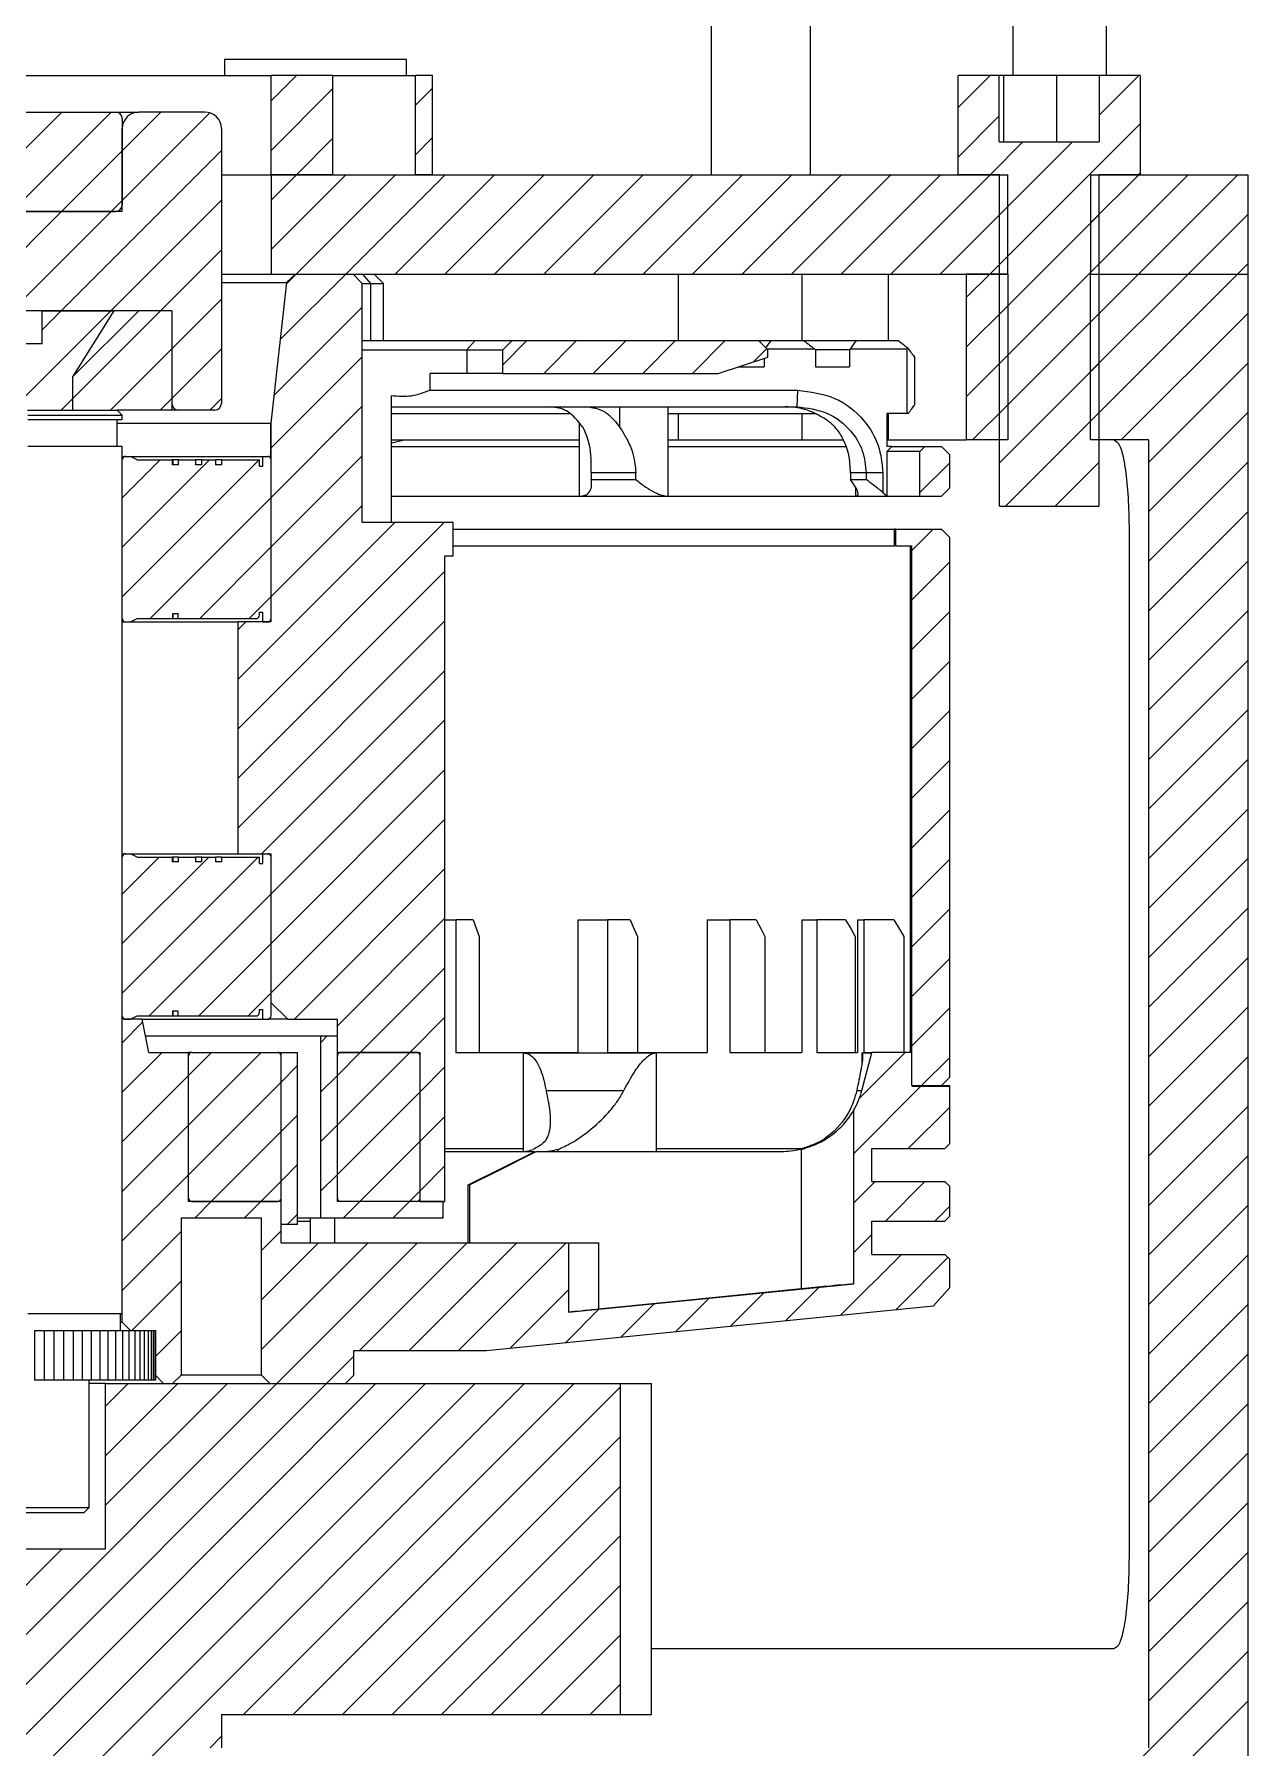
# Model space of a CAD drawing. Header units: millimetres. Extents: x -10 to 1189, y -23 to 841.
# Drawn here: x 728.1 to 838.1, y 524.2 to 679.4 of the extents above; entities that cross this region are included whole.
import ezdxf

# ---------------------------------------------------------------- set-up
doc = ezdxf.new("R2010")
doc.units = ezdxf.units.MM

# ---------------------------------------------------------------- blocks, each defined once
blk = doc.blocks.new('SW_HATCH_0')
at = {"color": 0, "linetype": 'Continuous', "lineweight": 18}
for p, q in [((187.5, 353.63), (189.78, 355.91)), ((249.75, 353.02), (252.64, 355.91)), ((262.54, 352.34), (266.11, 355.91)), ((187.5, 349.14), (193.07, 354.71)), ((200.57, 353.23), (202.12, 354.79)), ((159.52, 343.61), (168.52, 352.61)), ((164.01, 343.61), (173.01, 352.61)), ((174, 349.11), (177.5, 352.61)), ((174, 344.62), (181.93, 352.55)), ((249.75, 348.53), (253.46, 352.25)), ((253.5, 338.81), (266.25, 351.56)), ((189.76, 346.91), (193.07, 350.22)), ((200.57, 348.74), (202.12, 350.3)), ((252.62, 346.91), (255.62, 349.91)), ((253.5, 343.3), (260.11, 349.91)), ((168.48, 334.61), (183, 349.13)), ((168.5, 343.61), (174, 349.11)), ((187.5, 344.65), (189.76, 346.91)), ((187.5, 340.16), (194.25, 346.91)), ((189.74, 337.91), (198.74, 346.91)), ((194.23, 337.91), (203.23, 346.91)), ((198.72, 337.91), (207.72, 346.91)), ((203.21, 337.91), (212.21, 346.91)), ((207.7, 337.91), (216.7, 346.91)), ((212.19, 337.91), (221.19, 346.91)), ((216.68, 337.91), (225.68, 346.91)), ((221.17, 337.91), (230.17, 346.91)), ((225.66, 337.91), (234.66, 346.91)), ((230.15, 337.91), (239.15, 346.91)), ((234.64, 337.91), (243.64, 346.91)), ((239.13, 337.91), (248.13, 346.91)), ((243.62, 337.91), (252.62, 346.91)), ((261.75, 342.57), (266.09, 346.91)), ((261.75, 338.08), (270.58, 346.91)), ((266.07, 337.91), (275.07, 346.91)), ((266.09, 346.91), (266.25, 347.07)), ((159.5, 334.61), (168.5, 343.61)), ((163.99, 334.61), (172.99, 343.61)), ((172.97, 334.61), (183, 344.64)), ((172.99, 343.61), (174, 344.62)), ((248.11, 337.91), (254.25, 344.05)), ((253.5, 334.32), (262.5, 343.32)), ((270.56, 337.91), (276, 343.35)), ((177.46, 334.61), (183, 340.15)), ((252.6, 337.91), (254.25, 339.56)), ((253.5, 329.83), (262.5, 338.83)), ((275.05, 337.91), (276, 338.86)), ((188.35, 332.03), (194.23, 337.91)), ((188.91, 337.08), (189.66, 337.83)), ((250.5, 335.81), (252.6, 337.91)), ((261.75, 324.61), (275.05, 337.91)), ((261.75, 329.1), (270.56, 337.91)), ((261.75, 333.59), (266.07, 337.91)), ((178.5, 331.16), (183, 335.66)), ((163.97, 325.61), (172.97, 334.61)), ((166.75, 332.89), (168.48, 334.61)), ((169.5, 326.65), (177.46, 334.61)), ((187.78, 326.98), (195.75, 334.94)), ((250.5, 331.32), (254.25, 335.07)), ((253.5, 325.34), (262.5, 334.34)), ((264.54, 322.91), (276, 334.37)), ((172.95, 325.61), (178.5, 331.16)), ((178.5, 326.67), (183, 331.17)), ((208.5, 329.73), (210.68, 331.91)), ((212.17, 328.91), (215.17, 331.91)), ((216.66, 328.91), (219.66, 331.91)), ((221.15, 328.91), (224.15, 331.91)), ((225.64, 328.91), (228.64, 331.91)), ((231.2, 329.98), (232.4, 331.18)), ((187.5, 322.2), (195.75, 330.45)), ((250.5, 326.83), (254.25, 330.58)), ((253.5, 320.85), (262.5, 329.85)), ((267, 320.88), (276, 329.88)), ((168.46, 325.61), (169.5, 326.65)), ((177.44, 325.61), (178.5, 326.67)), ((181.93, 325.61), (183, 326.68)), ((251.07, 322.91), (254.25, 326.09)), ((187.5, 317.71), (195.75, 325.96)), ((254.05, 316.91), (262.5, 325.36)), ((267, 316.39), (276, 325.39)), ((187.5, 313.22), (195.75, 321.47)), ((174, 308.7), (186.41, 321.11)), ((174, 313.19), (181.92, 321.11)), ((174, 317.68), (177.43, 321.11)), ((246.3, 318.14), (249, 320.84)), ((258.54, 316.91), (262.5, 320.87)), ((267, 311.9), (276, 320.9)), ((176.5, 306.71), (187.5, 317.71)), ((187.5, 308.73), (195.75, 316.98)), ((184.5, 301.24), (198.67, 315.41)), ((184.5, 296.75), (203.16, 315.41)), ((267, 307.41), (276, 316.41)), ((245.55, 312.9), (247.46, 314.81)), ((180.99, 306.71), (187.5, 313.22)), ((184.5, 292.26), (203.25, 311.01)), ((245.55, 308.41), (249, 311.86)), ((267, 302.92), (276, 311.92)), ((185.48, 306.71), (187.5, 308.73)), ((267, 298.43), (276, 307.43)), ((184.5, 287.77), (203.25, 306.52)), ((184.5, 305.73), (185.18, 306.41)), ((245.55, 303.92), (249, 307.37)), ((245.55, 299.43), (249, 302.88)), ((267, 293.94), (276, 302.94)), ((186.63, 285.41), (203.25, 302.03)), ((245.55, 294.94), (249, 298.39)), ((267, 289.45), (276, 298.45)), ((187.5, 281.79), (203.25, 297.54)), ((245.55, 290.45), (249, 293.9)), ((267, 284.96), (276, 293.96)), ((187.5, 277.3), (203.25, 293.05)), ((245.55, 285.96), (249, 289.41)), ((267, 280.47), (276, 289.47)), ((187.5, 272.81), (203.25, 288.56)), ((174, 272.78), (186.33, 285.11)), ((174, 277.27), (181.84, 285.11)), ((174, 281.76), (177.35, 285.11)), ((245.55, 281.47), (249, 284.92)), ((267, 275.98), (276, 284.98)), ((189.59, 270.41), (203.25, 284.07)), ((176.42, 270.71), (187.5, 281.79)), ((193.5, 269.83), (203.25, 279.58)), ((245.55, 276.98), (249, 280.43)), ((267, 271.49), (276, 280.49)), ((180.91, 270.71), (187.5, 277.3)), ((195.57, 267.41), (203.25, 275.09)), ((245.55, 272.49), (249, 275.94)), ((267, 267), (276, 276)), ((185.4, 270.71), (187.5, 272.81)), ((174, 268.29), (175.85, 270.15)), ((200.06, 267.41), (203.25, 270.6)), ((245.55, 268), (249, 271.45)), ((267, 262.51), (276, 271.51)), ((192, 268.33), (192.58, 268.91)), ((174, 263.8), (177.61, 267.41)), ((180, 265.31), (182.1, 267.41)), ((180, 260.82), (186.59, 267.41)), ((193.5, 265.34), (195.57, 267.41)), ((193.5, 260.85), (200.06, 267.41)), ((240.81, 263.26), (244.96, 267.41)), ((188.4, 264.73), (189.9, 266.23)), ((201, 263.86), (203.25, 266.11)), ((246.45, 264.41), (249, 266.96)), ((267, 258.02), (276, 267.02)), ((174, 259.31), (180, 265.31)), ((180, 256.33), (188.4, 264.73)), ((192, 263.84), (193.5, 265.34)), ((240.31, 258.27), (246.45, 264.41)), ((193.5, 256.36), (201, 263.86)), ((245.24, 258.71), (249, 262.47)), ((267, 253.53), (276, 262.53)), ((174, 254.82), (180, 260.82)), ((188.4, 260.24), (189.9, 261.74)), ((192, 259.35), (193.5, 260.85)), ((201, 259.37), (203.25, 261.62)), ((182.07, 253.91), (188.4, 260.24)), ((195.54, 253.91), (201, 259.37)), ((267, 249.04), (276, 258.04)), ((174, 250.33), (180, 256.33)), ((188.4, 255.75), (189.9, 257.25)), ((192, 254.86), (193.5, 256.36)), ((201, 254.88), (203.25, 257.13)), ((186.56, 253.91), (188.4, 255.75)), ((200.03, 253.91), (201, 254.88)), ((240.31, 253.78), (242.24, 255.71)), ((243.13, 252.11), (246.73, 255.71)), ((180.57, 252.41), (182.07, 253.91)), ((185.06, 252.41), (186.56, 253.91)), ((194.04, 252.41), (195.54, 253.91)), ((198.53, 252.41), (200.03, 253.91)), ((247.62, 252.11), (249, 253.49)), ((267, 244.55), (276, 253.55)), ((188.95, 251.81), (189.9, 252.76)), ((203.02, 252.41), (203.1, 252.49)), ((174, 245.84), (179.34, 251.18)), ((186.62, 249.48), (188.4, 251.26)), ((186.62, 240.5), (196.28, 250.16)), ((186.62, 244.99), (191.79, 250.16)), ((188.02, 237.41), (200.77, 250.16)), ((195.51, 240.41), (205.26, 250.16)), ((200, 240.41), (209.75, 250.16)), ((204.49, 240.41), (214.24, 250.16)), ((240.31, 249.29), (241.95, 250.93)), ((239.14, 243.63), (244.62, 249.11)), ((244.13, 244.13), (248.83, 248.83)), ((267, 240.06), (276, 249.06)), ((174.86, 242.21), (179.34, 246.69)), ((209.2, 240.64), (214.46, 245.89)), ((229.16, 242.63), (232.18, 245.65)), ((234.15, 243.13), (237.16, 246.14)), ((214.19, 241.13), (217.21, 244.15)), ((219.18, 241.63), (222.2, 244.65)), ((224.17, 242.13), (227.19, 245.15)), ((267, 235.57), (276, 244.57)), ((177.04, 239.9), (179.34, 242.2)), ((192.51, 237.41), (195, 239.9)), ((267, 231.08), (276, 240.08)), ((150, 190.41), (197, 237.41)), ((150, 194.9), (192.51, 237.41)), ((150, 199.39), (188.02, 237.41)), ((153.49, 189.41), (201.49, 237.41)), ((157.98, 189.41), (205.98, 237.41)), ((162.47, 189.41), (210.47, 237.41)), ((172.5, 226.38), (183.53, 237.41)), ((172.5, 230.87), (179.04, 237.41)), ((172.5, 235.36), (174.55, 237.41)), ((184.96, 207.41), (214.96, 237.41)), ((189.45, 207.41), (219.15, 237.11)), ((267, 226.59), (276, 235.59)), ((193.94, 207.41), (219.15, 232.62)), ((267, 222.1), (276, 231.1)), ((198.43, 207.41), (219.15, 228.13)), ((267, 217.61), (276, 226.61)), ((202.92, 207.41), (219.15, 223.64)), ((150, 203.88), (168.53, 222.41)), ((267, 213.12), (276, 222.12)), ((207.41, 207.41), (219.15, 219.15)), ((267, 208.63), (276, 217.63)), ((211.9, 207.41), (219.15, 214.66)), ((258.28, 195.41), (276, 213.14)), ((216.39, 207.41), (219.15, 210.17)), ((262.77, 195.41), (276, 208.65)), ((181.96, 204.41), (183, 205.45))]:
    blk.add_line(p, q, dxfattribs=at)

msp = doc.modelspace()

# ---------------------------------------------------------------- linework, layer by layer
at = {"color": 7, "linetype": 'Continuous', "lineweight": 25}
for p, q in [((789.44, 681.67), (789.44, 666.67)), ((798.44, 666.67), (798.44, 681.67)), ((816.76, 681.67), (816.76, 675.67)), ((825.22, 681.67), (825.22, 675.67)), ((745.33, 677.17), (745.33, 675.67)), ((745.33, 677.17), (761.83, 677.17)), ((761.83, 675.67), (761.83, 677.17)), ((704.56, 675.67), (749.56, 675.67)), ((749.56, 666.67), (749.56, 675.67)), ((755.13, 675.67), (749.56, 675.67)), ((755.13, 675.67), (755.13, 666.67)), ((755.13, 675.67), (762.63, 675.67)), ((762.63, 666.67), (762.63, 675.67)), ((764.19, 675.67), (762.63, 675.67)), ((764.19, 666.67), (764.19, 675.67)), ((811.81, 666.67), (811.81, 675.67)), ((815.53, 675.67), (811.81, 675.67)), ((815.53, 669.67), (815.53, 675.67)), ((815.93, 675.67), (815.53, 675.67)), ((815.93, 675.67), (815.93, 669.67)), ((820.72, 675.67), (815.93, 675.67)), ((820.72, 675.67), (820.72, 669.67)), ((824.6, 675.67), (820.72, 675.67)), ((824.6, 675.67), (824.6, 669.67)), ((828.31, 675.67), (824.6, 675.67)), ((828.31, 675.67), (828.31, 666.67)), ((718.66, 672.37), (735.46, 672.37)), ((735.46, 672.37), (737.56, 672.37)), ((743.56, 672.37), (737.56, 672.37)), ((736.06, 671.77), (736.06, 663.97)), ((736.06, 663.37), (736.06, 670.87)), ((745.06, 670.87), (745.06, 645.97)), ((815.53, 669.67), (824.6, 669.67)), ((745.06, 666.67), (749.56, 666.67)), ((755.13, 666.67), (749.56, 666.67)), ((749.56, 666.67), (749.56, 657.67)), ((749.56, 666.67), (816.31, 666.67)), ((764.19, 666.67), (762.63, 666.67)), ((815.56, 666.67), (811.81, 666.67)), ((815.56, 636.67), (815.56, 666.67)), ((816.31, 657.67), (816.31, 666.67)), ((823.81, 666.67), (823.81, 657.67)), ((823.81, 666.67), (838.06, 666.67)), ((828.31, 666.67), (824.56, 666.67)), ((824.56, 666.67), (824.56, 636.67)), ((838.06, 666.67), (838.06, 657.67)), ((736.06, 663.37), (718.06, 663.37)), ((718.66, 663.37), (735.46, 663.37)), ((745.06, 657.67), (749.56, 657.67)), ((745.06, 656.92), (750.95, 656.92)), ((750.95, 656.92), (749.54, 644.17)), ((749.56, 657.67), (816.31, 657.67)), ((749.56, 644.17), (750.98, 656.92)), ((751.78, 657.67), (750.95, 656.92)), ((750.95, 656.92), (750.98, 656.92)), ((750.98, 656.92), (751.81, 657.67)), ((751.81, 657.67), (756.98, 657.67)), ((757.81, 656.83), (756.98, 657.67)), ((757.81, 635.17), (757.81, 656.83)), ((757.81, 656.83), (758.56, 656.83)), ((757.85, 657.67), (758.56, 656.83)), ((758.56, 656.83), (758.56, 651.67)), ((758.56, 656.83), (759.74, 656.83)), ((759.74, 656.83), (758.9, 657.67)), ((759.74, 651.67), (759.74, 656.83)), ((786.44, 657.67), (786.44, 651.67)), ((797.69, 651.67), (797.69, 657.67)), ((805.52, 651.67), (805.52, 657.67)), ((812.56, 657.67), (812.56, 642.67)), ((816.31, 657.67), (812.56, 657.67)), ((816.31, 657.67), (816.31, 642.67)), ((823.81, 657.67), (838.06, 657.67)), ((823.81, 642.67), (823.81, 657.67)), ((838.06, 657.67), (838.06, 266.17)), ((740.56, 654.37), (713.56, 654.37)), ((728.81, 651.37), (728.81, 654.37)), ((728.81, 654.37), (735.31, 654.37)), ((735.31, 654.37), (731.56, 648.37)), ((737.56, 654.37), (731.56, 648.37)), ((740.56, 654.37), (737.56, 654.37)), ((740.56, 654.37), (740.56, 645.97)), ((740.56, 654.37), (740.56, 645.37)), ((728.81, 651.37), (725.31, 651.37)), ((757.81, 651.67), (768.06, 651.67)), ((757.81, 650.83), (767.28, 650.83)), ((768.06, 651.67), (767.28, 650.83)), ((767.28, 650.83), (770.56, 650.83)), ((767.28, 650.83), (767.28, 648.67)), ((768.06, 651.67), (771.4, 651.67)), ((770.56, 650.83), (771.4, 651.67)), ((770.56, 648.67), (770.56, 650.83)), ((771.4, 651.67), (793.73, 651.67)), ((794.56, 650.83), (793.73, 651.67)), ((793.73, 651.67), (794.88, 651.67)), ((794.48, 650.92), (798.8, 650.92)), ((794.56, 650.17), (794.56, 650.83)), ((794.88, 651.67), (797.8, 651.67)), ((797.69, 651.67), (802.62, 651.67)), ((798.89, 650.83), (798.89, 649.27)), ((801.97, 650.83), (801.97, 649.27)), ((802.06, 650.92), (807.18, 650.92)), ((802.62, 651.67), (806.38, 651.67)), ((807.18, 650.92), (807.25, 651)), ((807.18, 650.92), (807.18, 645.07)), ((790.06, 648.67), (794.56, 650.17)), ((791.86, 649.27), (794.25, 649.27)), ((794.25, 650.06), (794.25, 649.27)), ((798.89, 649.27), (801.97, 649.27)), ((807.87, 650.17), (807.87, 645.82)), ((731.56, 648.37), (731.56, 645.37)), ((763.98, 647.17), (763.98, 648.67)), ((767.28, 648.67), (763.98, 648.67)), ((770.56, 648.67), (767.28, 648.67)), ((770.56, 648.67), (790.06, 648.67)), ((760.46, 635.17), (760.46, 646.7)), ((763.98, 647.17), (797.26, 647.17)), ((797.26, 647.17), (797.19, 645.67)), ((727.49, 645.37), (735.61, 645.37)), ((727.51, 644.92), (736.06, 644.92)), ((736.06, 644.47), (727.51, 644.47)), ((736.06, 644.92), (735.61, 645.37)), ((740.56, 645.37), (735.61, 645.37)), ((735.61, 642.07), (735.61, 644.47)), ((736.06, 644.47), (736.06, 644.92)), ((741.16, 645.37), (740.56, 645.37)), ((744.46, 645.37), (741.16, 645.37)), ((760.46, 645.67), (797.19, 645.67)), ((760.46, 645.07), (776.58, 645.07)), ((781.17, 643.79), (781.17, 645.67)), ((785.55, 645.07), (785.55, 645.67)), ((785.55, 645.07), (798.97, 645.07)), ((785.55, 642.07), (785.55, 645.07)), ((786.44, 645.07), (786.44, 642.67)), ((797.69, 642.67), (797.69, 645.07)), ((805.36, 645.07), (805.36, 642.07)), ((807.18, 645.07), (805.36, 645.07)), ((805.52, 642.67), (805.52, 645.07)), ((807.31, 645.07), (807.18, 645.07)), ((735.61, 644.17), (749.54, 644.17)), ((749.54, 644.17), (749.56, 644.17)), ((749.54, 640.99), (749.54, 644.17)), ((749.56, 626.17), (749.56, 644.17)), ((777.47, 644.15), (777.47, 642.07)), ((736.06, 642.07), (727.51, 642.07)), ((736.06, 563.47), (736.06, 642.07)), ((761.75, 642.67), (760.46, 642.38)), ((760.46, 642.67), (777.47, 642.67)), ((760.46, 642.07), (777.47, 642.07)), ((777.47, 642.07), (777.47, 637.57)), ((785.55, 642.67), (786.44, 642.67)), ((785.55, 637.57), (785.55, 642.07)), ((785.55, 642.07), (801.66, 642.07)), ((786.44, 642.67), (797.69, 642.67)), ((797.69, 642.67), (801.39, 642.67)), ((805.36, 642.67), (805.52, 642.67)), ((805.82, 642.07), (805.36, 642.07)), ((805.36, 641.62), (805.36, 637.57)), ((805.52, 642.67), (812.56, 642.67)), ((808.36, 641.62), (808.81, 642.07)), ((808.36, 637.57), (808.36, 641.62)), ((808.81, 642.07), (810.31, 642.07)), ((811.06, 641.32), (810.31, 642.07)), ((811.06, 638.32), (811.06, 641.32)), ((816.31, 642.67), (812.56, 642.67)), ((829.06, 642.67), (823.81, 642.67)), ((829.06, 642.67), (829.06, 524.17)), ((736.06, 641.17), (736.35, 641.17)), ((736.06, 626.47), (736.06, 640.87)), ((736.35, 641.17), (736.36, 641.17)), ((736.36, 641.17), (736.81, 641.17)), ((736.81, 641.17), (748.79, 641.17)), ((737.41, 640.87), (736.81, 641.17)), ((737.41, 640.87), (740.59, 640.87)), ((740.59, 640.87), (740.59, 640.42)), ((740.64, 640.87), (740.59, 640.87)), ((741.17, 640.42), (740.59, 640.42)), ((740.64, 640.87), (740.64, 640.42)), ((741.17, 640.87), (740.64, 640.87)), ((741.17, 640.42), (741.17, 640.87)), ((741.17, 640.87), (742.7, 640.87)), ((742.7, 640.87), (742.7, 640.42)), ((742.71, 640.87), (742.7, 640.87)), ((743.28, 640.42), (742.7, 640.42)), ((742.71, 640.87), (742.71, 640.42)), ((743.28, 640.87), (742.71, 640.87)), ((743.28, 640.42), (743.28, 640.87)), ((743.28, 640.87), (744.52, 640.87)), ((744.52, 640.87), (744.52, 640.42)), ((744.52, 640.87), (744.52, 640.42)), ((744.52, 640.87), (744.52, 640.87)), ((745.1, 640.87), (744.52, 640.87)), ((745.1, 640.42), (744.52, 640.42)), ((745.1, 640.42), (745.1, 640.87)), ((745.1, 640.87), (748.51, 640.87)), ((748.51, 640.27), (748.51, 640.87)), ((748.51, 640.27), (748.81, 640.27)), ((748.79, 640.27), (748.79, 641.17)), ((748.81, 641.17), (748.79, 641.17)), ((748.81, 640.27), (748.81, 641.17)), ((748.81, 641.17), (749.26, 641.17)), ((749.56, 626.47), (749.56, 640.87)), ((782.62, 639.67), (778.57, 639.67)), ((778.57, 639.67), (778.57, 639.07)), ((782.62, 639.07), (782.62, 639.67)), ((803.49, 639.67), (802.07, 639.67)), ((802.07, 639.67), (802.07, 639.07)), ((805, 639.67), (803.49, 639.67)), ((803.49, 639.67), (803.49, 639.07)), ((805, 639.67), (805, 637.91)), ((778.57, 639.07), (782.62, 639.07)), ((802.07, 639.07), (803.49, 639.07)), ((802.53, 638.37), (802.53, 637.57)), ((810.31, 637.57), (811.06, 638.32)), ((760.46, 637.57), (777.47, 637.57)), ((777.47, 637.57), (785.55, 637.57)), ((785.55, 637.57), (802.53, 637.57)), ((802.53, 637.57), (805.36, 637.57)), ((805.36, 637.57), (808.36, 637.57)), ((808.36, 637.57), (810.31, 637.57)), ((815.56, 636.67), (824.56, 636.67)), ((766.06, 635.17), (757.81, 635.17)), ((766.06, 632.17), (766.06, 635.17)), ((766.06, 634.57), (806.06, 634.57)), ((806.06, 633.07), (806.06, 634.57)), ((806.16, 634.57), (806.06, 634.57)), ((806.16, 633.07), (806.16, 634.57)), ((806.16, 634.57), (810.31, 634.57)), ((811.06, 633.82), (810.31, 634.57)), ((811.06, 584.92), (811.06, 633.82)), ((827.32, 633.67), (827.32, 542.17)), ((765.31, 573.67), (765.31, 632.17)), ((765.31, 632.17), (766.06, 632.17)), ((766.06, 633.07), (806.06, 633.07)), ((806.16, 633.07), (806.06, 633.07)), ((806.16, 633.07), (807.61, 633.07)), ((807.51, 587.17), (807.51, 633.07)), ((807.61, 584.17), (807.61, 633.07)), ((736.06, 626.17), (736.35, 626.17)), ((736.35, 626.17), (736.36, 626.17)), ((736.36, 626.17), (736.81, 626.17)), ((736.81, 626.17), (737.41, 626.47)), ((736.81, 626.17), (746.56, 626.17)), ((737.41, 626.47), (740.64, 626.47)), ((740.64, 626.92), (741.12, 626.92)), ((740.64, 626.92), (740.64, 626.47)), ((740.64, 626.47), (740.65, 626.47)), ((740.65, 626.47), (740.65, 626.92)), ((740.65, 626.47), (741.12, 626.47)), ((741.12, 626.47), (741.12, 626.92)), ((741.12, 626.47), (748.21, 626.47)), ((746.56, 605.17), (746.56, 626.17)), ((749.56, 626.17), (746.56, 626.17)), ((748.51, 626.77), (748.51, 627.07)), ((748.51, 627.07), (748.81, 627.07)), ((748.79, 626.17), (748.79, 627.07)), ((748.81, 626.17), (748.81, 627.07)), ((748.81, 626.17), (749.26, 626.17)), ((749.54, 626.17), (749.54, 626.34)), ((736.06, 605.17), (736.35, 605.17)), ((736.06, 590.47), (736.06, 604.87)), ((736.35, 605.17), (736.36, 605.17)), ((736.36, 605.17), (736.81, 605.17)), ((736.81, 605.17), (746.56, 605.17)), ((737.41, 604.87), (736.81, 605.17)), ((737.41, 604.87), (740.59, 604.87)), ((740.59, 604.87), (740.59, 604.42)), ((740.64, 604.87), (740.59, 604.87)), ((741.17, 604.42), (740.59, 604.42)), ((740.64, 604.87), (740.64, 604.42)), ((741.17, 604.87), (740.64, 604.87)), ((741.17, 604.42), (741.17, 604.87)), ((741.17, 604.87), (742.7, 604.87)), ((742.7, 604.87), (742.7, 604.42)), ((742.71, 604.87), (742.7, 604.87)), ((743.28, 604.42), (742.7, 604.42)), ((742.71, 604.87), (742.71, 604.42)), ((743.28, 604.87), (742.71, 604.87)), ((743.28, 604.42), (743.28, 604.87)), ((743.28, 604.87), (744.52, 604.87)), ((744.52, 604.87), (744.52, 604.42)), ((744.52, 604.87), (744.52, 604.42)), ((744.52, 604.87), (744.52, 604.87)), ((745.1, 604.87), (744.52, 604.87)), ((745.1, 604.42), (744.52, 604.42)), ((745.1, 604.42), (745.1, 604.87)), ((745.1, 604.87), (748.51, 604.87)), ((746.56, 605.17), (749.56, 605.17)), ((748.51, 604.27), (748.51, 604.87)), ((748.51, 604.27), (748.81, 604.27)), ((748.79, 604.27), (748.79, 605.17)), ((748.81, 604.27), (748.81, 605.17)), ((748.81, 605.17), (749.26, 605.17)), ((749.56, 591.67), (749.56, 605.17)), ((749.56, 590.47), (749.56, 604.87)), ((765.31, 599.17), (766.3, 599.17)), ((766.3, 599.17), (766.3, 587.17)), ((767.88, 599.17), (766.3, 599.17)), ((777.36, 599.17), (777.36, 587.17)), ((777.36, 599.17), (780.05, 599.17)), ((780.05, 599.17), (780.05, 587.17)), ((782.08, 599.17), (780.05, 599.17)), ((789.06, 599.17), (789.06, 587.17)), ((789.06, 599.17), (791.14, 599.17)), ((791.14, 599.17), (791.14, 587.17)), ((793.52, 599.17), (791.14, 599.17)), ((797.65, 599.17), (797.65, 587.17)), ((797.65, 599.17), (799.01, 599.17)), ((799.01, 599.17), (799.01, 587.17)), ((801.62, 599.17), (799.01, 599.17)), ((802.7, 599.17), (802.7, 587.17)), ((802.7, 599.17), (803.28, 599.17)), ((803.28, 599.17), (803.28, 587.17)), ((805.99, 599.17), (803.28, 599.17)), ((768.41, 597.67), (768.41, 587.17)), ((782.76, 597.67), (782.76, 587.17)), ((794.31, 597.67), (794.31, 587.17)), ((802.49, 597.67), (802.49, 587.17)), ((806.89, 597.67), (806.89, 587.17)), ((751.06, 590.17), (749.56, 591.67)), ((736.06, 562.72), (736.06, 590.17)), ((737.86, 590.17), (736.06, 590.17)), ((736.36, 590.17), (736.81, 590.17)), ((736.81, 590.17), (737.41, 590.47)), ((737.41, 590.47), (740.64, 590.47)), ((737.86, 590.17), (748.79, 590.17)), ((738.46, 587.17), (737.86, 590.17)), ((740.64, 590.92), (741.12, 590.92)), ((740.64, 590.92), (740.64, 590.47)), ((740.64, 590.47), (740.65, 590.47)), ((740.65, 590.47), (740.65, 590.92)), ((740.65, 590.47), (741.12, 590.47)), ((741.12, 590.47), (741.12, 590.92)), ((741.12, 590.47), (748.21, 590.47)), ((748.51, 590.77), (748.51, 591.07)), ((748.51, 591.07), (748.81, 591.07)), ((748.79, 590.17), (748.79, 591.07)), ((748.81, 590.17), (748.79, 590.17)), ((748.81, 590.17), (748.81, 591.07)), ((748.81, 590.17), (749.26, 590.17)), ((751.06, 590.17), (749.26, 590.17)), ((751.06, 590.17), (755.56, 590.17)), ((755.56, 587.17), (755.56, 590.17)), ((738.16, 588.67), (754.06, 588.67)), ((754.06, 572.17), (754.06, 588.67)), ((754.06, 588.67), (755.56, 588.67)), ((755.56, 573.67), (755.56, 588.67)), ((738.46, 587.17), (742.06, 587.17)), ((742.36, 587.17), (742.06, 587.17)), ((742.06, 573.67), (742.06, 587.17)), ((742.06, 573.97), (742.06, 586.87)), ((742.36, 587.17), (750.16, 587.17)), ((750.16, 587.17), (750.46, 587.17)), ((750.46, 571.57), (750.46, 587.17)), ((750.46, 587.17), (751.96, 587.17)), ((750.46, 573.97), (750.46, 586.87)), ((751.96, 571.57), (751.96, 587.17)), ((755.56, 587.17), (763.06, 587.17)), ((755.56, 573.97), (755.56, 586.87)), ((762.76, 587.17), (755.86, 587.17)), ((763.06, 573.67), (763.06, 587.17)), ((763.06, 573.97), (763.06, 586.87)), ((766.3, 587.17), (777.36, 587.17)), ((772.4, 587.12), (784.46, 587.12)), ((772.4, 587.12), (772.4, 578.47)), ((780.05, 587.17), (789.06, 587.17)), ((784.46, 587.12), (784.46, 578.47)), ((791.14, 587.17), (797.65, 587.17)), ((799.01, 587.17), (802.7, 587.17)), ((803.09, 587.12), (803.92, 587.12)), ((803.09, 587.12), (803.09, 586.19)), ((803.1, 583.73), (804.01, 587.12)), ((803.28, 587.17), (803.92, 587.17)), ((803.92, 587.12), (803.92, 587.17)), ((803.92, 587.17), (804.01, 587.17)), ((803.92, 587.12), (804.01, 587.12)), ((804.01, 587.12), (804.01, 587.17)), ((807.61, 587.17), (804.01, 587.17)), ((807.61, 584.17), (807.61, 587.17)), ((807.61, 584.17), (810.31, 584.17)), ((807.61, 584.17), (811.06, 584.17)), ((807.61, 584.11), (811.06, 584.11)), ((810.31, 584.17), (811.06, 584.92)), ((811.06, 578.92), (811.06, 584.17)), ((774.48, 583.73), (781.53, 583.73)), ((802.63, 583.73), (803.1, 583.73)), ((802.37, 566.21), (802.37, 581.95)), ((765.31, 578.47), (772.4, 578.47)), ((773.41, 578.17), (765.31, 578.17)), ((772.4, 578.47), (772.4, 578.19)), ((773.41, 578.17), (773.56, 578.17)), ((795.83, 578.17), (773.56, 578.17)), ((775.53, 578.38), (775.53, 578.17)), ((784.46, 578.47), (797.93, 578.47)), ((784.46, 578.47), (784.46, 578.17)), ((797.6, 578.38), (797.6, 565.74)), ((804.01, 575.47), (804.01, 578.47)), ((804.01, 578.47), (810.61, 578.47)), ((810.61, 578.47), (811.06, 578.92)), ((767.41, 575.17), (767.56, 575.17)), ((767.41, 569.92), (767.41, 575.17)), ((767.56, 569.92), (767.56, 575.17)), ((804.01, 575.47), (810.61, 575.47)), ((811.06, 575.02), (810.61, 575.47)), ((811.06, 572.32), (811.06, 575.02)), ((750.46, 573.67), (742.06, 573.67)), ((742.36, 573.67), (750.16, 573.67)), ((750.46, 569.92), (750.46, 573.67)), ((765.16, 573.67), (755.56, 573.67)), ((762.76, 573.67), (755.86, 573.67)), ((763.06, 573.67), (765.31, 573.67)), ((765.16, 572.17), (765.16, 573.67)), ((741.4, 572.17), (748.68, 572.17)), ((741.4, 572.17), (741.4, 557.92)), ((748.68, 557.92), (748.68, 572.17)), ((751.96, 571.57), (750.46, 571.57)), ((751.96, 572.17), (754.06, 572.17)), ((751.96, 571.87), (753.12, 571.87)), ((753.12, 569.92), (753.12, 572.17)), ((754.06, 572.17), (765.16, 572.17)), ((755.34, 569.92), (755.34, 572.17)), ((804.01, 568.87), (804.01, 571.87)), ((804.01, 571.87), (810.61, 571.87)), ((810.61, 571.87), (811.06, 572.32)), ((750.46, 569.92), (776.52, 569.92)), ((776.52, 569.92), (776.52, 563.63)), ((776.52, 569.92), (779.23, 569.92)), ((779.23, 569.92), (779.23, 563.9)), ((804.01, 568.87), (810.61, 568.87)), ((811.06, 568.42), (810.61, 568.87)), ((811.06, 565.87), (811.06, 568.42)), ((776.52, 563.63), (802.37, 566.21)), ((809.57, 564.22), (811.06, 565.87)), ((769.06, 560.17), (809.57, 564.22)), ((736.06, 563.47), (727.51, 563.47)), ((735.91, 561.97), (735.91, 563.47)), ((735.91, 562.72), (736.05, 562.72)), ((736.05, 562.72), (736.05, 563.47)), ((736.05, 562.72), (736.8, 561.97)), ((736.05, 562.72), (736.06, 562.72)), ((736.81, 561.97), (736.06, 562.72)), ((728.1, 561.97), (728.1, 557.47)), ((728.1, 561.97), (728.99, 561.97)), ((729, 561.97), (729, 557.47)), ((729, 561.97), (729.89, 561.97)), ((729.89, 557.47), (729.89, 561.97)), ((729.89, 561.97), (730.77, 561.97)), ((730.77, 557.47), (730.77, 561.97)), ((730.77, 561.97), (731.64, 561.97)), ((731.63, 561.97), (732.47, 561.97)), ((731.64, 557.47), (731.64, 561.97)), ((732.47, 557.47), (732.47, 561.97)), ((732.47, 561.97), (733.28, 561.97)), ((733.28, 557.47), (733.28, 561.97)), ((733.28, 561.97), (734.05, 561.97)), ((734.05, 557.47), (734.05, 561.97)), ((734.06, 561.97), (734.78, 561.97)), ((734.78, 557.47), (734.78, 561.97)), ((734.8, 561.97), (735.47, 561.97)), ((735.47, 557.47), (735.47, 561.97)), ((735.49, 561.97), (736.11, 561.97)), ((736.11, 557.47), (736.11, 561.97)), ((736.12, 561.97), (736.69, 561.97)), ((736.69, 557.47), (736.69, 561.97)), ((736.7, 561.97), (737.22, 561.97)), ((737.22, 557.47), (737.22, 561.97)), ((737.23, 561.97), (737.69, 561.97)), ((737.69, 557.47), (737.69, 561.97)), ((737.71, 561.97), (738.09, 561.97)), ((738.09, 557.47), (738.09, 561.97)), ((738.11, 561.97), (738.43, 561.97)), ((738.43, 557.47), (738.43, 561.97)), ((738.45, 561.97), (738.7, 561.97)), ((738.7, 557.47), (738.7, 561.97)), ((738.72, 561.97), (738.91, 561.97)), ((738.91, 557.47), (738.91, 561.97)), ((738.93, 561.97), (739.04, 561.97)), ((739.04, 557.47), (739.04, 561.97)), ((739.06, 561.97), (739.1, 561.97)), ((739.1, 557.47), (739.1, 561.97)), ((757.06, 557.92), (757.06, 560.17)), ((757.06, 560.17), (769.06, 560.17)), ((728.99, 557.47), (728.1, 557.47)), ((729.89, 557.47), (729, 557.47)), ((730.77, 557.47), (729.89, 557.47)), ((731.64, 557.47), (730.77, 557.47)), ((732.47, 557.47), (731.61, 557.47)), ((733.28, 557.47), (732.47, 557.47)), ((733.06, 545.92), (733.06, 557.47)), ((734.05, 557.47), (733.28, 557.47)), ((734.78, 557.47), (734.05, 557.47)), ((735.47, 557.47), (734.78, 557.47)), ((736.11, 557.47), (735.49, 557.47)), ((736.69, 557.47), (736.12, 557.47)), ((737.22, 557.47), (736.7, 557.47)), ((737.69, 557.47), (737.23, 557.47)), ((738.09, 557.47), (737.71, 557.47)), ((738.43, 557.47), (738.11, 557.47)), ((738.7, 557.47), (738.45, 557.47)), ((738.91, 557.47), (738.72, 557.47)), ((739.04, 557.47), (738.93, 557.47)), ((739.1, 557.47), (739.06, 557.47)), ((739.81, 557.17), (739.1, 557.88)), ((741.4, 557.92), (740.63, 557.17)), ((748.68, 557.92), (741.4, 557.92)), ((749.45, 557.17), (748.68, 557.92)), ((756.31, 557.17), (757.06, 557.92)), ((734.56, 557.17), (733.06, 557.17)), ((734.56, 542.17), (734.56, 557.17)), ((734.56, 557.17), (781.21, 557.17)), ((739.81, 557.17), (740.63, 557.17)), ((749.45, 557.17), (756.31, 557.17)), ((781.21, 527.17), (781.21, 557.17)), ((784.04, 527.17), (784.04, 557.17)), ((727.34, 545.47), (732.61, 545.47)), ((727.36, 545.92), (733.06, 545.92)), ((732.61, 545.47), (733.06, 545.92)), ((734.56, 542.17), (719.56, 542.17)), ((784.04, 533.17), (825.95, 533.17)), ((745.06, 527.17), (745.06, 524.17)), ((745.06, 527.17), (781.21, 527.17))]:
    msp.add_line(p, q, dxfattribs=at)
at = {"color": 7, "linetype": 'Continuous', "lineweight": 25, "flags": 128}
for points in [[(798.89, 650.83), (798.84, 650.88), (798.8, 650.92)], [(801.97, 650.83), (799.57, 650.83), (798.89, 650.83)], [(802.06, 650.92), (802.01, 650.87), (801.97, 650.83)], [(805.36, 641.62), (805.62, 641.87), (805.82, 642.07)], [(808.36, 641.62), (808.32, 641.62), (808.17, 641.62), (807.94, 641.62), (807.61, 641.62), (807.18, 641.62), (806.67, 641.62), (806.06, 641.62), (805.36, 641.62)], [(805.82, 642.07), (806.52, 642.07), (807.12, 642.07), (807.64, 642.07), (808.06, 642.07), (808.39, 642.07), (808.62, 642.07), (808.77, 642.07), (808.81, 642.07)], [(805, 637.91), (805.2, 637.72), (805.36, 637.57)], [(767.88, 599.17), (768.18, 598.33), (768.41, 597.67)], [(782.08, 599.17), (782.46, 598.33), (782.76, 597.67)], [(793.52, 599.17), (793.96, 598.33), (794.31, 597.67)], [(801.62, 599.17), (802.11, 598.33), (802.49, 597.67)], [(805.99, 599.17), (806.49, 598.33), (806.89, 597.67)], [(767.41, 575.17), (770.64, 576.78), (773.41, 578.17)], [(773.56, 578.17), (770.07, 576.42), (767.56, 575.17)], [(797.6, 565.74), (786.83, 564.66), (779.23, 563.9)]]:
    msp.add_lwpolyline(points, dxfattribs=at)
at = {"color": 7, "linetype": 'Continuous', "lineweight": 25}
for centre, radius, start, end in [((735.46, 671.77), 0.6, 0, 90), ((737.56, 670.87), 1.5, 90, 180), ((743.56, 670.87), 1.5, 0, 90), ((735.46, 663.97), 0.6, 270, 0), ((741.16, 645.97), 0.6, 180, 270), ((744.46, 645.97), 0.6, 270, 0), ((736.36, 640.87), 0.3, 90, 180), ((736.35, 640.87), 0.3, 90.0284, 164.4531), ((749.26, 640.87), 0.3, 0, 90), ((736.36, 626.47), 0.3, 180, 270), ((736.35, 626.47), 0.3, 195.5392, 269.9793), ((748.21, 626.77), 0.3, 270, 0), ((749.26, 626.47), 0.3, 270, 0), ((736.36, 604.87), 0.3, 90, 180), ((736.35, 604.87), 0.3, 90.0284, 164.4531), ((749.26, 604.87), 0.3, 0, 90), ((736.36, 590.47), 0.3, 180, 270), ((736.35, 590.47), 0.3, 195.5392, 269.9793), ((748.21, 590.77), 0.3, 270, 0), ((749.26, 590.47), 0.3, 270, 0), ((742.36, 586.87), 0.3, 90, 180), ((750.16, 586.87), 0.3, 0, 90), ((755.86, 586.87), 0.3, 90, 180), ((762.76, 586.87), 0.3, 0, 90), ((795.86, 585.67), 7.5, 330.2855, 345), ((742.36, 573.97), 0.3, 180, 270), ((750.16, 573.97), 0.3, 270, 0), ((755.86, 573.97), 0.3, 180, 270), ((762.76, 573.97), 0.3, 270, 0)]:
    msp.add_arc(centre, radius, start, end, dxfattribs=at)
for points, knots in [([(794.4, 650.99), (794.48, 651.11), (794.64, 651.33), (794.8, 651.56), (794.88, 651.67)], [0, 0, 0, 0, 0.5087183, 1, 1, 1, 1]), ([(797.8, 651.67), (797.99, 651.53), (798.32, 651.28), (798.65, 651.03), (798.8, 650.92)], [0, 0, 0, 0, 0.5589361, 1, 1, 1, 1]), ([(802.06, 650.92), (802.17, 651.06), (802.35, 651.31), (802.54, 651.56), (802.62, 651.67)], [0, 0, 0, 0, 0.55908, 1, 1, 1, 1]), ([(806.38, 651.67), (806.54, 651.54), (806.83, 651.32), (807.12, 651.1), (807.25, 651)], [0, 0, 0, 0, 0.5589909, 1, 1, 1, 1]), ([(807.25, 651), (807.36, 650.85), (807.57, 650.57), (807.78, 650.29), (807.87, 650.17)], [0, 0, 0, 0, 0.557381, 1, 1, 1, 1]), ([(760.46, 646.7), (760.76, 646.66), (761.35, 646.59), (762.59, 646.66), (763.42, 646.97), (763.98, 647.17)], [0, 0, 0, 0, 0.250471, 0.499991, 1, 1, 1, 1]), ([(797.26, 647.17), (798.42, 647.02), (800.7, 646.74), (803.25, 644.7), (804.74, 642.23), (804.92, 640.52), (805, 639.67)], [0, 0, 0, 0, 0.289204, 0.570646, 0.786836, 1, 1, 1, 1]), ([(777.84, 643.79), (777.36, 644.38), (776.5, 645.44), (775.4, 645.6), (774.91, 645.67)], [0, 0, 0, 0, 0.5585374, 1, 1, 1, 1]), ([(778.25, 645.67), (778.87, 645.56), (779.97, 645.36), (780.81, 644.27), (781.17, 643.79)], [0, 0, 0, 0, 0.559717, 1, 1, 1, 1]), ([(799.89, 644.49), (799.25, 644.86), (798.08, 645.53), (796.75, 645.63), (796.15, 645.67)], [0, 0, 0, 0, 0.553693, 1, 1, 1, 1]), ([(797.19, 645.67), (798.13, 645.55), (799.98, 645.33), (802.06, 643.7), (803.28, 641.72), (803.42, 640.35), (803.49, 639.67)], [0, 0, 0, 0, 0.291656, 0.573496, 0.788606, 1, 1, 1, 1]), ([(802.07, 639.67), (802.04, 640.22), (801.97, 641.37), (801.45, 642.76), (800.72, 643.82), (800.15, 644.28), (799.89, 644.49)], [0, 0, 0, 0, 0.2955836, 0.609636, 0.8235831, 1, 1, 1, 1]), ([(807.31, 645.07), (807.41, 645.21), (807.6, 645.46), (807.79, 645.71), (807.87, 645.82)], [0, 0, 0, 0, 0.557647, 1, 1, 1, 1]), ([(778.57, 639.67), (778.58, 640.55), (778.59, 642.08), (778.06, 643.28), (777.84, 643.79)], [0, 0, 0, 0, 0.572831, 1, 1, 1, 1]), ([(781.17, 643.79), (781.36, 643.49), (781.75, 642.84), (782.42, 641.47), (782.55, 640.34), (782.62, 639.67)], [0, 0, 0, 0, 0.259281, 0.556613, 1, 1, 1, 1]), ([(825.95, 642.67), (826.12, 642.57), (826.46, 642.37), (826.87, 640.82), (827.16, 638.54), (827.3, 636.01), (827.31, 634.33), (827.32, 633.67)], [0, 0, 0, 0, 0.214635, 0.429276, 0.643809, 0.858389, 1, 1, 1, 1]), ([(777.47, 637.57), (777.65, 637.58), (778.03, 637.62), (778.41, 637.91), (778.64, 638.39), (778.6, 638.83), (778.57, 639.07)], [0, 0, 0, 0, 0.2027162, 0.4198639, 0.6839467, 1, 1, 1, 1]), ([(782.62, 639.07), (782.91, 638.83), (783.45, 638.39), (784.28, 637.91), (785, 637.62), (785.37, 637.58), (785.55, 637.57)], [0, 0, 0, 0, 0.316034, 0.580136, 0.797272, 1, 1, 1, 1]), ([(802.53, 637.57), (802.6, 637.58), (802.76, 637.62), (802.75, 637.91), (802.55, 638.39), (802.24, 638.83), (802.07, 639.07)], [0, 0, 0, 0, 0.202716, 0.419864, 0.683947, 1, 1, 1, 1]), ([(805, 637.91), (804.72, 638.13), (804.22, 638.52), (803.71, 638.9), (803.49, 639.07)], [0, 0, 0, 0, 0.564337, 1, 1, 1, 1]), ([(772.4, 587.12), (772.5, 587.12), (772.7, 587.1), (773.08, 586.93), (773.58, 586.45), (774.12, 585.35), (774.34, 584.34), (774.48, 583.73)], [0, 0, 0, 0, 0.072503, 0.147898, 0.317956, 0.581294, 1, 1, 1, 1]), ([(781.53, 583.73), (781.86, 584.33), (782.4, 585.34), (783.24, 586.44), (783.82, 586.93), (784.2, 587.1), (784.37, 587.12), (784.46, 587.12)], [0, 0, 0, 0, 0.411112, 0.681862, 0.85216, 0.927565, 1, 1, 1, 1]), ([(803.09, 587.12), (803.1, 587.12), (803.14, 587.1), (803.17, 586.93), (803.14, 586.45), (802.97, 585.35), (802.76, 584.34), (802.63, 583.73)], [0, 0, 0, 0, 0.072503, 0.147898, 0.317956, 0.581294, 1, 1, 1, 1]), ([(774.48, 583.73), (774.54, 583.4), (774.63, 582.93), (774.87, 581.62), (774.94, 580.24), (774.37, 578.93), (773.64, 578.55), (773.31, 578.38)], [0, 0, 0, 0, 0.1311852, 0.1881115, 0.5686681, 0.8020082, 1, 1, 1, 1]), ([(775.53, 578.38), (775.94, 578.55), (776.81, 578.93), (778.47, 580.09), (779.78, 581.3), (780.59, 582.27), (781.08, 582.93), (781.35, 583.4), (781.53, 583.73)], [0, 0, 0, 0, 0.1977646, 0.4308388, 0.7162894, 0.8121206, 0.8689958, 1, 1, 1, 1]), ([(802.63, 583.73), (802.54, 583.4), (802.42, 582.93), (801.91, 581.62), (800.96, 580.24), (799.19, 578.93), (798, 578.55), (797.45, 578.38)], [0, 0, 0, 0, 0.131185, 0.188111, 0.568668, 0.802008, 1, 1, 1, 1]), ([(797.6, 578.38), (798.15, 578.55), (799.35, 578.93), (800.99, 580.09), (801.92, 581.18), (802.33, 581.88), (802.37, 581.95)], [0, 0, 0, 0, 0.26371, 0.574504, 0.955139, 1, 1, 1, 1]), ([(772.12, 578.17), (772.34, 578.18), (772.75, 578.2), (773.14, 578.32), (773.31, 578.38)], [0, 0, 0, 0, 0.559877, 1, 1, 1, 1]), ([(775.53, 578.38), (775.31, 578.31), (774.92, 578.19), (774.52, 578.17), (774.34, 578.17)], [0, 0, 0, 0, 0.560137, 1, 1, 1, 1]), ([(797.6, 578.38), (797.28, 578.31), (796.69, 578.19), (796.09, 578.17), (795.83, 578.17)], [0, 0, 0, 0, 0.5601368, 1, 1, 1, 1]), ([(802.37, 566.21), (801.6, 566.13), (800.21, 566), (798.4, 565.82), (797.6, 565.74)], [0, 0, 0, 0, 0.558316, 1, 1, 1, 1]), ([(779.23, 563.9), (778.67, 563.84), (777.68, 563.74), (776.87, 563.66), (776.52, 563.63)], [0, 0, 0, 0, 0.560175, 1, 1, 1, 1]), ([(781.21, 557.17), (781.91, 557.17), (782.88, 557.17), (783.79, 557.17), (784.04, 557.17)], [0, 0, 0, 0, 0.726139, 1, 1, 1, 1]), ([(827.32, 542.17), (827.3, 541.15), (827.28, 539.13), (827.07, 536.43), (826.74, 534.4), (826.35, 533.32), (826.06, 533.21), (825.95, 533.17)], [0, 0, 0, 0, 0.214648, 0.429297, 0.643928, 0.858485, 1, 1, 1, 1]), ([(781.21, 527.17), (781.91, 527.17), (782.88, 527.17), (783.79, 527.17), (784.04, 527.17)], [0, 0, 0, 0, 0.726139, 1, 1, 1, 1])]:
    msp.add_open_spline(points, degree=3, knots=knots, dxfattribs=at)

# ---------------------------------------------------------------- block references
at = {"color": 7, "linetype": 'Continuous', "lineweight": 18}
msp.add_blockref('SW_HATCH_0', (562.06, 319.75), dxfattribs=at)

doc.saveas('drawing.dxf')
